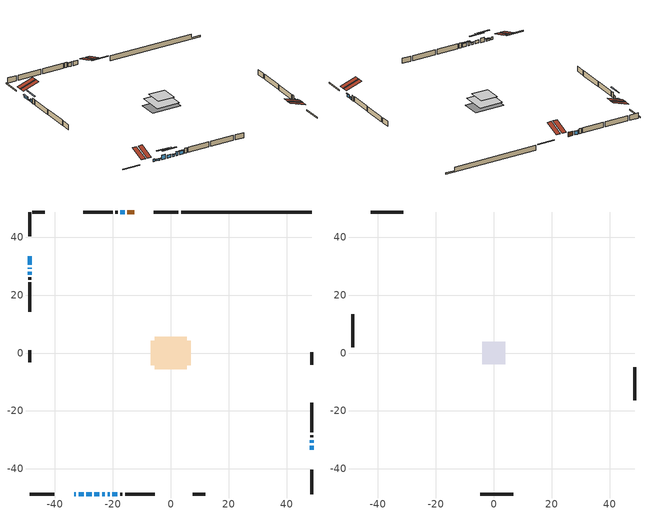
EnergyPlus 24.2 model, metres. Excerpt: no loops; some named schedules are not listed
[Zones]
conditioned space
 floor adiabatic (AdiabaticFloorConstruction): -5.61,-5.61 -5.61,5.61 5.61,5.61 5.61,-5.61 z0.94
 floor foundation (Slab1 construction): -6.98,-4.3 -6.98,4.3 6.98,4.3 6.98,-4.3 z-1.42
 wall outside (RimJoist1 construction): 2.64,48.68 -5.82,48.68 / -48.68,-48.68 -40.22,-48.68 / -48.68,48.68 -48.68,40.22 / 48.68,-48.68 48.68,-40.22 z0.94:1.24
 wall outside (AdiabaticWallConstruction 1): -12.68,48.68 -15.02,48.68 z0.94:2.97
 wall outside (AdiabaticWallConstruction): -33.36,-48.68 -32.73,-48.68 z0.94:2.16; -31.8,-48.68 -30.04,-48.68 z0.94:1.65; -48.68,33.36 -48.68,30.42 z0.94:1.96; -48.68,29.49 -48.68,29.03 z0.94:1.4; -29.12,-48.68 -27.34,-48.68 z0.94:2.97; -26.41,-48.68 -24.66,-48.68 / 48.68,-33.36 48.68,-31.99 z0.94:2.39; -48.68,28.11 -48.68,27.09 z0.94:2.41; 48.68,-31.06 48.68,-30.1 / -23.73,-48.68 -22.76,-48.68 z0.94:1.91; -15.95,48.68 -17.4,48.68 z0.94:2.67; -21.83,-48.68 -21.12,-48.68 z0.94:2.72; -20.19,-48.68 -18.44,-48.68 z0.94:2.69
 wall outside (Wall1 construction): -18.32,48.68 -19.18,48.68 / -17.51,-48.68 -16.66,-48.68 / -48.68,26.16 -48.68,25.31 / 48.68,-29.17 48.68,-28.32 z0.94:3.38
 wall outside (Wall2 construction): -20.1,48.68 -30.24,48.68 / -15.73,-48.68 -5.6,-48.68 / -48.68,24.38 -48.68,14.24 / 48.68,-27.39 48.68,-17.25 z0.94:3.38
 wall outside (Wall4 construction): -43.45,48.68 -47.75,48.68 / 7.61,-48.68 11.91,-48.68 / -48.68,1.03 -48.68,-3.27 / 48.68,-4.04 48.68,0.26 z0.94:3.38
 wall foundation (FoundationWall1 construction): 3.57,48.68,-1.42 3.57,48.68,0.94 44.17,48.68,0.94 44.17,48.68,-0.75 48.68,48.68,-0.75 48.68,48.68,-1.42
 window (WindowConstruction 9): -33.36,-48.68 -32.73,-48.68 z0.94:2.16
 window (WindowConstruction 6): -31.8,-48.68 -30.05,-48.68 z0.94:1.65
 window (WindowConstruction 7): -48.68,33.36 -48.68,30.42 z0.94:1.95
 window (WindowConstruction 8): -48.68,29.49 -48.68,29.03 z0.94:1.4
 window (WindowConstruction 10): -29.12,-48.68 -27.34,-48.68 z0.94:2.97
 window (WindowConstruction 11): -26.41,-48.68 -24.66,-48.68 z0.94:2.39
 window (WindowConstruction 12): -48.68,28.1 -48.68,27.09 z0.94:2.41
 window (WindowConstruction): 48.68,-33.36 48.68,-31.99 z0.94:2.39
 window (WindowConstruction 1): 48.68,-31.06 48.68,-30.1 z0.94:1.91
 window (WindowConstruction 2): -15.95,48.68 -17.39,48.68 z0.94:2.67
 window (WindowConstruction 3): -23.73,-48.68 -22.76,-48.68 z0.94:1.91
 window (WindowConstruction 4): -21.83,-48.68 -21.12,-48.68 z0.94:2.72
 window (WindowConstruction 5): -20.19,-48.68 -18.44,-48.68 z0.94:2.69
 door (Door): -12.68,48.68 -15.02,48.68 z0.94:2.97
 ceiling adiabatic (AdiabaticFloorConstruction): 5.61,-5.61 5.61,5.61 -5.61,5.61 -5.61,-5.61 z0.94
 roof outside (Roof2 construction): -11.75,48.68,3.38 -11.75,40.96,5.95 -9.71,40.96,5.95 -9.71,48.68,3.38; -34.29,-48.68,3.38 -34.29,-40.96,5.95 -36.33,-40.96,5.95 -36.33,-48.68,3.38; -48.68,34.29,3.38 -40.96,34.29,5.95 -40.96,36.33,5.95 -48.68,36.33,3.38; 48.68,-34.29,3.38 40.96,-34.29,5.95 40.96,-36.33,5.95 48.68,-36.33,3.38
attic - vented
 floor to conditioned space (Floor1 construction Reversed): -3.97,-3.97 -3.97,3.97 3.97,3.97 3.97,-3.97 z3.38
 wall outside (Wall3 construction): -31.17,48.68 -42.52,48.68 / -4.67,-48.68 6.68,-48.68 / -48.68,13.32 -48.68,1.96 / 48.68,-16.32 48.68,-4.97 z0.94:3.38
 roof outside (Roof1 construction): -8.78,48.68,3.38 -8.78,40.96,5.95 -6.75,40.96,5.95 -6.75,48.68,3.38; -37.26,-48.68,3.38 -37.26,-40.96,5.95 -39.29,-40.96,5.95 -39.29,-48.68,3.38; -48.68,37.26,3.38 -40.96,37.26,5.95 -40.96,39.29,5.95 -48.68,39.29,3.38; 48.68,-37.26,3.38 40.96,-37.26,5.95 40.96,-39.29,5.95 48.68,-39.29,3.38
shading: -29.84,-48.68 -32,-48.68 -32,-49.09 -29.84,-49.09 z1.85; -48.68,30.22 -48.68,33.56 -49.09,33.56 -49.09,30.22 z2.16; -48.68,28.83 -48.68,29.69 -49.09,29.69 -49.09,28.83 z1.6; -24.55,-48.68 -31.9,-48.68 -31.9,-49.09 -24.55,-49.09 z5.76; -21.87,-48.68 -29.2,-48.68 -29.2,-49.09 -21.87,-49.09 z5.18; -48.68,24.3 -48.68,30.89 -49.09,30.89 -49.09,24.3 z5.2; 48.68,-31.79 48.68,-33.56 49.09,-33.56 49.09,-31.79 z2.59; 48.68,-29.9 48.68,-31.26 49.09,-31.26 49.09,-29.9 z2.11; -17.6,48.68 -15.75,48.68 -15.75,49.09 -17.6,49.09 z2.87; -22.56,-48.68 -23.93,-48.68 -23.93,-49.09 -22.56,-49.09 z2.11; -20.92,-48.68 -22.03,-48.68 -22.03,-49.09 -20.92,-49.09 z2.92; -18.24,-48.68 -20.4,-48.68 -20.4,-49.09 -18.24,-49.09 z2.89
[Building]
Building 1: Terrain=Suburbs
[Site:Location]
Edmonton Intl AP_AB: Latitude {deg}=53.31; Longitude {deg}=-113.58; Time Zone {hr}=-7; Elevation {m}=723; Keep Site Location Information=Yes
[Site:GroundTemperature:Shallow]
-1.56185, -3.61833, -3.78302, -2.80711, 1.11059, 5.01004, 8.39065, 10.5322, 10.7141, 8.97234, 5.67794, 1.89811
[Site:WaterMainsTemperature]
Calculation Method=Schedule; Temperature Schedule=mains temperature schedule
[Material] Roughness=Rough; Thermal Absorptance=0.9
Name | Thickness {m} | Conductivity {W/m-K} | Density {kg/m3} | Specific Heat {J/kg-K} | Solar Absorptance | Visible Absorptance
asphalt or fiberglass shingles | 0.00635 | 0.162714 | 1121.4 | 1465.45 | 0.4 | 0.4
ceiling loosefill ins | 0.254 | 0.0480833 | 16.02 | 1046.75 | 0.7 | 0.7
ceiling stud and cavity | 0.1397 | 0.103573 | 65.682 | 1177.47 | 0.7 | 0.7
concrete 4.0 in. | 0.1016 | 1.803125 | 2242.8 | 837.4 | 0.7 | 0.7
concrete 8.0 in. | 0.2032 | 1.803125 | 2242.8 | 837.4 | 0.7 | 0.7
door material | 0.04445 | 0.327969 | 512.64 | 1214.23 | 0.7 | 0.7
floor covering | 0.0127 | 0.0433444 | 54.468 | 1339.84 | 0.6 | 0.6
floor rigid ins; wall rigid ins 1 | 0.512978 | 0.029427 | 32.04 | 1214.23 | 0.7 | 0.7
floor stud and cavity | 0.1397 | 1.75129 | 37.0049 | 1207.88 | 0.7 | 0.7
furniture material conditioned space 1 | 0.1524 | 0.115458 | 640.8 | 1214.23 | 0.6 | 0.6
gypsum board | 0.0127 | 0.160291 | 801 | 837.4 | 0.6 | 0.6
osb sheathing 0.5 in. | 0.0127 | 0.115458 | 512.64 | 1214.23 | 0.7 | 0.7
osb sheathing 0.75 in. | 0.01905 | 0.115458 | 512.64 | 1214.23 | 0.7 | 0.7
osb sheathing 2.0 in. | 0.0508 | 0.115458 | 512.64 | 1214.23 | 0.7 | 0.7
rim joist stud and cavity | 0.0508 | 0.0296634 | 125.044 | 1163.47 | 0.6 | 0.6
roof rigid ins | 0.103632 | 0.029427 | 32.04 | 1214.23 | 0.7 | 0.7
roof stud and cavity | 0.2032 | 0.0724518 | 78.34581 | 1123.46 | 0.7 | 0.7
wall rigid ins | 0.051816 | 0.029427 | 32.04 | 1214.23 | 0.7 | 0.7
wall stud and cavity | 0.1397 | 0.326506 | 139.0536 | 1170.24 | 0.7 | 0.7
wall stud and cavity 1 | 0.1397 | 0.212138 | 139.0536 | 1170.24 | 0.7 | 0.7
wall stud and cavity 2 | 0.0889 | 6.1454 | 50.32683 | 1063.81 | 0.6 | 0.6
wall stud and cavity 3 | 0.1397 | 0.319716 | 139.0536 | 1170.24 | 0.7 | 0.7
wall stud and cavity 4 | 0.0889 | 0.380278 | 52.3479 | 1209.89 | 0.7 | 0.7
wall stud and cavity 5 | 0.0889 | 0.391764 | 83.0341 | 1211.67 | 0.7 | 0.7
wood siding | 0.0254 | 0.102417 | 544.68 | 1172.36 | 0.4 | 0.4
wood siding 1 | 0.00254 | 0.102417 | 544.68 | 1172.36 | 0.4 | 0.4
wood siding 2; wood siding 3; wood siding 4 | 0.0254 | 0.102417 | 544.68 | 1172.36 | 0.7 | 0.7
[WindowMaterial:SimpleGlazingSystem]
Name | U-Factor {W/m2-K} | Solar Heat Gain Coefficient
WindowMaterial | 2.24735 | 0.4
WindowMaterial 1 | 2.09972 | 0.42
WindowMaterial 10 | 2.97754 | 0.59
WindowMaterial 11 | 1.961749 | 0.45
WindowMaterial 2 | 1.96345 | 0.45
WindowMaterial 3 | 3.01842 | 0.52
WindowMaterial 4 | 2.961077 | 0.57
WindowMaterial 5 | 1.94017 | 0.46
WindowMaterial 6 | 2.09178 | 0.43
WindowMaterial 7 | 2.97584 | 0.57
WindowMaterial 8 | 2.418828 | 0.35
WindowMaterial 9 | 2.2042 | 0.4
[Construction]
AdiabaticFloorConstruction: floor stud and cavity, floor rigid ins, osb sheathing 0.75 in., floor covering
AdiabaticWallConstruction: wood siding 3, wall rigid ins 1, wall stud and cavity 4, gypsum board
AdiabaticWallConstruction 1: wood siding 4, wall rigid ins 1, wall stud and cavity 4, gypsum board
Door: door material
Floor1 construction Reversed: gypsum board, ceiling stud and cavity, ceiling loosefill ins
FoundationWall1 construction: concrete 8.0 in.
furniture construction conditioned space 1: furniture material conditioned space 1
PartitionWallConstruction: gypsum board, wall stud and cavity 5, gypsum board
RimJoist1 construction: wood siding 2, osb sheathing 2.0 in., rim joist stud and cavity
Roof1 construction: asphalt or fiberglass shingles
Roof2 construction: asphalt or fiberglass shingles, roof rigid ins, osb sheathing 0.75 in., roof stud and cavity, gypsum board
Slab1 construction: concrete 4.0 in.
Wall1 construction: wood siding, wall rigid ins, osb sheathing 0.5 in., wall stud and cavity, gypsum board
Wall2 construction: wood siding, wall rigid ins, osb sheathing 0.5 in., wall stud and cavity 1, gypsum board
Wall3 construction: wood siding 1, wall stud and cavity 2
Wall4 construction: wood siding, wall rigid ins, osb sheathing 0.5 in., wall stud and cavity 3, gypsum board
WindowConstruction: WindowMaterial
WindowConstruction 1: WindowMaterial 1
WindowConstruction 10: WindowMaterial 10
WindowConstruction 11: WindowMaterial 11
WindowConstruction 12; WindowConstruction 7: WindowMaterial 7
WindowConstruction 2: WindowMaterial 2
WindowConstruction 3: WindowMaterial 3
WindowConstruction 4: WindowMaterial 4
WindowConstruction 5: WindowMaterial 5
WindowConstruction 6: WindowMaterial 6
WindowConstruction 8: WindowMaterial 8
WindowConstruction 9: WindowMaterial 9
[Zone] Multiplier=1; Part of Total Floor Area=Yes
Name | Volume {m3}
attic - vented | 26.2858
conditioned space | 669.7
[Space]
Name | Zone | Volume {m3}
attic - vented 1 | attic - vented | 26.2858
conditioned space 1 | conditioned space | 669.7
[ZoneInfiltration:EffectiveLeakageArea]
infil attic - vented 1: Zone or Space=attic - vented 1; Schedule=Always On Discrete; Effective Air Leakage Area {cm2}=2187.48; Stack Coefficient=0.000348604; Wind Coefficient=1.2615e-05
[ZoneMixing]
whole house fan mix: Zone or Space=attic - vented; Schedule=Always On Continuous; Design Flow Rate Calculation Method=Flow/Zone; Design Flow Rate {m3/s}=0; Source Zone or Space=conditioned space
[SurfaceProperty:ExposedFoundationPerimeter]
Slab1: Exposed Perimeter Calculation Method=TotalExposedPerimeter; Total Exposed Perimeter {m}=45.11
[InternalMass] Zone or ZoneList=conditioned space; Space or SpaceList=conditioned space 1
Name | Construction | Surface Area {m2}
furniture mass conditioned space 1 | furniture construction conditioned space 1 | 98.32
partition wall mass | PartitionWallConstruction | 245.8
[Lights]
interior lighting: Zone or ZoneList or Space or SpaceList=conditioned space 1; Schedule=interior lighting schedule; Design Level Calculation Method=LightingLevel; Lighting Level {W}=343.2; Return Air Fraction=0; Fraction Radiant=0.6; Fraction Visible=0.2; Fraction Replaceable=1
[People]
occupants: Zone or ZoneList or Space or SpaceList=conditioned space 1; Number of People Schedule=occupants schedule; Number of People Calculation Method=People; Number of People=3; Fraction Radiant=0.314171; Sensible Heat Fraction=0.56303; Activity Level Schedule=occupants activity schedule; Carbon Dioxide Generation Rate {m3/s-W}=0; Enable ASHRAE 55 Comfort Warnings=No; Mean Radiant Temperature Calculation Type=EnclosureAveraged
[ElectricEquipment] Zone or ZoneList or Space or SpaceList=conditioned space 1; Design Level Calculation Method=EquipmentLevel
Name | Schedule | Design Level {W} | Fraction Latent | Fraction Radiant | Fraction Lost
clothes dryer | clothes dryer schedule | 140.772 | 0.015 | 0.081 | 0.85
clothes washer | clothes washer schedule | 32.1985 | 0.03 | 0.162 | 0.7
cooking range | cooking range schedule | 215.147 | 0.08 | 0.432 | 0.2
dishwasher | dishwasher schedule | 66.8632 | 0.3 | 0.18 | 0.4
fridge | fridge schedule | 72.9452 | 0 | 0.6 | 0
mech vent bath fan 0 | mech vent bath fan 0 schedule | 50.2 | 0 | 0 | 1
mech vent bath fan 1 | mech vent bath fan 1 schedule | 50.2 | 0 | 0 | 1
mech vent house fan | mech vent house fan schedule | 0 | 0 | 0 | 1
mech vent house fan cfis | mech vent house fan cfis schedule | 0 | 0 | 0 | 0
misc plug loads | misc plug loads schedule | 494.7 | 0.045 | 0.513 | 0.1
whole house fan | Always On Discrete | 0 | 0 | 0 | 1
[OtherEquipment] Zone or ZoneList or Space or SpaceList=conditioned space 1; Design Level Calculation Method=EquipmentLevel
Name | Fuel Type | Schedule | Design Level {W} | Fraction Latent | Fraction Radiant | Fraction Lost
clothes dryer 1 | Electricity | clothes dryer schedule | 0 | 0.015 | 0.081 | 0.85
cooking range 1 | Electricity | cooking range schedule | 0 | 0.08 | 0.432 | 0.2
general water use latent | None | general water use schedule | 62.594 | 1 | 0 | 0
general water use sensible | None | general water use schedule | -61.6891 | 0 | 0.6 | 0
mech vent house fan latent load | None | Always On Discrete | 0 | 1 | 0 | 0
mech vent house fan sensible load | None | Always On Discrete | 0 | 0 | 0 | 0
water heater energy adjustment1 | NaturalGas | Always On Discrete | 0.01 | 0 | 0 | 1
[ZoneInfiltration:DesignFlowRate] Zone or ZoneList or Space or SpaceList=conditioned space 1; Schedule=Always On Discrete; Design Flow Rate Calculation Method=Flow/Zone; Design Flow Rate {m3/s}=0
infil flow; natural vent flow; whole house fan flow
[Foundation:Kiva]
Foundation Kiva 1: Initial Indoor Air Temperature {C}=18; Wall Height Above Grade {m}=0.940003; Wall Depth Below Slab {m}=0.2032
[Foundation:Kiva:Settings]
Soil Conductivity {W/m-K}=0.849921; Soil Density {kg/m3}=1842.3; Soil Specific Heat {J/kg-K}=418.7; Ground Solar Absorptivity=0.9; Ground Thermal Absorptivity=0.9; Ground Surface Roughness {m}=0.03; Far-Field Width {m}=40; Deep-Ground Boundary Condition=ZeroFlux; Deep-Ground Depth {m}=40; Minimum Cell Dimension {m}=0.2; Maximum Cell Growth Coefficient=3; Simulation Timestep=Timestep
[Exterior:Lights]
exterior lighting: Schedule=exterior lighting schedule; Design Level {W}=75.6
[Schedule:Constant]
Name | Hourly Value
Always On Continuous; mech vent house fan schedule; mech vent house fan cfis schedule; Always On Discrete | 1
occupants activity schedule | 117.228
fridge schedule | 0
[Schedule:Week:Daily]
interior lighting schedule Week Rule - Jan1-Jan27: interior lighting schedule day, interior lighting schedule day, interior lighting schedule day, interior lighting schedule day, interior lighting schedule day, interior lighting schedule day, interior lighting schedule day, interior lighting schedule default day, interior lighting schedule default day, interior lighting schedule default day, interior lighting schedule default day, interior lighting schedule default day
interior lighting schedule Week Rule - Jan28-Feb3: interior lighting schedule day, interior lighting schedule day, interior lighting schedule day, interior lighting schedule day, interior lighting schedule day 1, interior lighting schedule day 1, interior lighting schedule day 1, interior lighting schedule default day, interior lighting schedule default day, interior lighting schedule default day, interior lighting schedule default day, interior lighting schedule default day
interior lighting schedule Week Rule - Feb4-Feb24: interior lighting schedule day 1, interior lighting schedule day 1, interior lighting schedule day 1, interior lighting schedule day 1, interior lighting schedule day 1, interior lighting schedule day 1, interior lighting schedule day 1, interior lighting schedule default day, interior lighting schedule default day, interior lighting schedule default day, interior lighting schedule default day, interior lighting schedule default day
interior lighting schedule Week Rule - Feb25-Mar3: interior lighting schedule day 1, interior lighting schedule day 1, interior lighting schedule day 1, interior lighting schedule day 1, interior lighting schedule day 2, interior lighting schedule day 2, interior lighting schedule day 2, interior lighting schedule default day, interior lighting schedule default day, interior lighting schedule default day, interior lighting schedule default day, interior lighting schedule default day
interior lighting schedule Week Rule - Mar4-Mar31: interior lighting schedule day 2, interior lighting schedule day 2, interior lighting schedule day 2, interior lighting schedule day 2, interior lighting schedule day 2, interior lighting schedule day 2, interior lighting schedule day 2, interior lighting schedule default day, interior lighting schedule default day, interior lighting schedule default day, interior lighting schedule default day, interior lighting schedule default day
interior lighting schedule Week Rule - Apr1-Apr28: interior lighting schedule day 3, interior lighting schedule day 3, interior lighting schedule day 3, interior lighting schedule day 3, interior lighting schedule day 3, interior lighting schedule day 3, interior lighting schedule day 3, interior lighting schedule default day, interior lighting schedule default day, interior lighting schedule default day, interior lighting schedule default day, interior lighting schedule default day
interior lighting schedule Week Rule - Apr29-May5: interior lighting schedule day 3, interior lighting schedule day 3, interior lighting schedule day 4, interior lighting schedule day 4, interior lighting schedule day 4, interior lighting schedule day 4, interior lighting schedule day 4, interior lighting schedule default day, interior lighting schedule default day, interior lighting schedule default day, interior lighting schedule default day, interior lighting schedule default day
interior lighting schedule Week Rule - May6-May26: interior lighting schedule day 4, interior lighting schedule day 4, interior lighting schedule day 4, interior lighting schedule day 4, interior lighting schedule day 4, interior lighting schedule day 4, interior lighting schedule day 4, interior lighting schedule default day, interior lighting schedule default day, interior lighting schedule default day, interior lighting schedule default day, interior lighting schedule default day
interior lighting schedule Week Rule - May27-Jun2: interior lighting schedule day 4, interior lighting schedule day 4, interior lighting schedule day 4, interior lighting schedule day 4, interior lighting schedule day 4, interior lighting schedule day 5, interior lighting schedule day 5, interior lighting schedule default day, interior lighting schedule default day, interior lighting schedule default day, interior lighting schedule default day, interior lighting schedule default day
interior lighting schedule Week Rule - Jun3-Jun30: interior lighting schedule day 5, interior lighting schedule day 5, interior lighting schedule day 5, interior lighting schedule day 5, interior lighting schedule day 5, interior lighting schedule day 5, interior lighting schedule day 5, interior lighting schedule default day, interior lighting schedule default day, interior lighting schedule default day, interior lighting schedule default day, interior lighting schedule default day
interior lighting schedule Week Rule - Jul1-Jul28: interior lighting schedule day 6, interior lighting schedule day 6, interior lighting schedule day 6, interior lighting schedule day 6, interior lighting schedule day 6, interior lighting schedule day 6, interior lighting schedule day 6, interior lighting schedule default day, interior lighting schedule default day, interior lighting schedule default day, interior lighting schedule default day, interior lighting schedule default day
interior lighting schedule Week Rule - Jul29-Aug4: interior lighting schedule day 6, interior lighting schedule day 6, interior lighting schedule day 6, interior lighting schedule day 7, interior lighting schedule day 7, interior lighting schedule day 7, interior lighting schedule day 7, interior lighting schedule default day, interior lighting schedule default day, interior lighting schedule default day, interior lighting schedule default day, interior lighting schedule default day
interior lighting schedule Week Rule - Aug5-Aug25: interior lighting schedule day 7, interior lighting schedule day 7, interior lighting schedule day 7, interior lighting schedule day 7, interior lighting schedule day 7, interior lighting schedule day 7, interior lighting schedule day 7, interior lighting schedule default day, interior lighting schedule default day, interior lighting schedule default day, interior lighting schedule default day, interior lighting schedule default day
interior lighting schedule Week Rule - Aug26-Sep1: interior lighting schedule day 7, interior lighting schedule day 7, interior lighting schedule day 7, interior lighting schedule day 7, interior lighting schedule day 7, interior lighting schedule day 7, interior lighting schedule day 8, interior lighting schedule default day, interior lighting schedule default day, interior lighting schedule default day, interior lighting schedule default day, interior lighting schedule default day
interior lighting schedule Week Rule - Sep2-Sep29: interior lighting schedule day 8, interior lighting schedule day 8, interior lighting schedule day 8, interior lighting schedule day 8, interior lighting schedule day 8, interior lighting schedule day 8, interior lighting schedule day 8, interior lighting schedule default day, interior lighting schedule default day, interior lighting schedule default day, interior lighting schedule default day, interior lighting schedule default day
interior lighting schedule Week Rule - Sep30-Oct6: interior lighting schedule day 8, interior lighting schedule day 9, interior lighting schedule day 9, interior lighting schedule day 9, interior lighting schedule day 9, interior lighting schedule day 9, interior lighting schedule day 9, interior lighting schedule default day, interior lighting schedule default day, interior lighting schedule default day, interior lighting schedule default day, interior lighting schedule default day
interior lighting schedule Week Rule - Oct7-Oct27: interior lighting schedule day 9, interior lighting schedule day 9, interior lighting schedule day 9, interior lighting schedule day 9, interior lighting schedule day 9, interior lighting schedule day 9, interior lighting schedule day 9, interior lighting schedule default day, interior lighting schedule default day, interior lighting schedule default day, interior lighting schedule default day, interior lighting schedule default day
interior lighting schedule Week Rule - Oct28-Nov3: interior lighting schedule day 9, interior lighting schedule day 9, interior lighting schedule day 9, interior lighting schedule day 9, interior lighting schedule day 10, interior lighting schedule day 10, interior lighting schedule day 10, interior lighting schedule default day, interior lighting schedule default day, interior lighting schedule default day, interior lighting schedule default day, interior lighting schedule default day
interior lighting schedule Week Rule - Nov4-Nov24: interior lighting schedule day 10, interior lighting schedule day 10, interior lighting schedule day 10, interior lighting schedule day 10, interior lighting schedule day 10, interior lighting schedule day 10, interior lighting schedule day 10, interior lighting schedule default day, interior lighting schedule default day, interior lighting schedule default day, interior lighting schedule default day, interior lighting schedule default day
interior lighting schedule Week Rule - Nov25-Dec1: interior lighting schedule day 10, interior lighting schedule day 10, interior lighting schedule day 10, interior lighting schedule day 10, interior lighting schedule day 10, interior lighting schedule day 10, interior lighting schedule day 11, interior lighting schedule default day, interior lighting schedule default day, interior lighting schedule default day, interior lighting schedule default day, interior lighting schedule default day
interior lighting schedule Week Rule - Dec2-Dec31: interior lighting schedule day 11, interior lighting schedule day 11, interior lighting schedule day 11, interior lighting schedule day 11, interior lighting schedule day 11, interior lighting schedule day 11, interior lighting schedule day 11, interior lighting schedule default day, interior lighting schedule default day, interior lighting schedule default day, interior lighting schedule default day, interior lighting schedule default day
occupants schedule Week Rule - Jan1-Dec31: occupants schedule day, occupants schedule day, occupants schedule day, occupants schedule day, occupants schedule day, occupants schedule day, occupants schedule day, occupants schedule default day, occupants schedule default day, occupants schedule default day, occupants schedule default day, occupants schedule default day
clothes dryer schedule Week Rule - Jan1-Dec31: clothes dryer schedule day, clothes dryer schedule day, clothes dryer schedule day, clothes dryer schedule day, clothes dryer schedule day, clothes dryer schedule day, clothes dryer schedule day, clothes dryer schedule default day, clothes dryer schedule default day, clothes dryer schedule default day, clothes dryer schedule default day, clothes dryer schedule default day
clothes washer schedule Week Rule - Jan1-Dec31: clothes washer schedule day, clothes washer schedule day, clothes washer schedule day, clothes washer schedule day, clothes washer schedule day, clothes washer schedule day, clothes washer schedule day, clothes washer schedule default day, clothes washer schedule default day, clothes washer schedule default day, clothes washer schedule default day, clothes washer schedule default day
cooking range schedule Week Rule - Jan1-Dec31: cooking range schedule day, cooking range schedule day, cooking range schedule day, cooking range schedule day, cooking range schedule day, cooking range schedule day, cooking range schedule day, cooking range schedule default day, cooking range schedule default day, cooking range schedule default day, cooking range schedule default day, cooking range schedule default day
dishwasher schedule Week Rule - Jan1-Dec31: dishwasher schedule day, dishwasher schedule day, dishwasher schedule day, dishwasher schedule day, dishwasher schedule day, dishwasher schedule day, dishwasher schedule day, dishwasher schedule default day, dishwasher schedule default day, dishwasher schedule default day, dishwasher schedule default day, dishwasher schedule default day
mech vent bath fan 0 schedule Week Rule - Jan1-Dec31: mech vent bath fan 0 schedule day, mech vent bath fan 0 schedule day, mech vent bath fan 0 schedule day, mech vent bath fan 0 schedule day, mech vent bath fan 0 schedule day, mech vent bath fan 0 schedule day, mech vent bath fan 0 schedule day, mech vent bath fan 0 schedule default day, mech vent bath fan 0 schedule default day, mech vent bath fan 0 schedule default day, mech vent bath fan 0 schedule default day, mech vent bath fan 0 schedule default day
mech vent bath fan 1 schedule Week Rule - Jan1-Dec31: mech vent bath fan 1 schedule day, mech vent bath fan 1 schedule day, mech vent bath fan 1 schedule day, mech vent bath fan 1 schedule day, mech vent bath fan 1 schedule day, mech vent bath fan 1 schedule day, mech vent bath fan 1 schedule day, mech vent bath fan 1 schedule default day, mech vent bath fan 1 schedule default day, mech vent bath fan 1 schedule default day, mech vent bath fan 1 schedule default day, mech vent bath fan 1 schedule default day
misc plug loads schedule Week Rule - Jan1-Dec31: misc plug loads schedule day, misc plug loads schedule day, misc plug loads schedule day, misc plug loads schedule day, misc plug loads schedule day, misc plug loads schedule day, misc plug loads schedule day, misc plug loads schedule default day, misc plug loads schedule default day, misc plug loads schedule default day, misc plug loads schedule default day, misc plug loads schedule default day
general water use schedule Week Rule - Jan1-Dec31: general water use schedule day, general water use schedule day, general water use schedule day, general water use schedule day, general water use schedule day, general water use schedule day, general water use schedule day, general water use schedule default day, general water use schedule default day, general water use schedule default day, general water use schedule default day, general water use schedule default day
exterior lighting schedule Week Rule - Jan1-Jan27: exterior lighting schedule day, exterior lighting schedule day, exterior lighting schedule day, exterior lighting schedule day, exterior lighting schedule day, exterior lighting schedule day, exterior lighting schedule day, exterior lighting schedule default day, exterior lighting schedule default day, exterior lighting schedule default day, exterior lighting schedule default day, exterior lighting schedule default day
exterior lighting schedule Week Rule - Jan28-Feb3: exterior lighting schedule day, exterior lighting schedule day, exterior lighting schedule day, exterior lighting schedule day, exterior lighting schedule day 1, exterior lighting schedule day 1, exterior lighting schedule day 1, exterior lighting schedule default day, exterior lighting schedule default day, exterior lighting schedule default day, exterior lighting schedule default day, exterior lighting schedule default day
exterior lighting schedule Week Rule - Feb4-Feb24: exterior lighting schedule day 1, exterior lighting schedule day 1, exterior lighting schedule day 1, exterior lighting schedule day 1, exterior lighting schedule day 1, exterior lighting schedule day 1, exterior lighting schedule day 1, exterior lighting schedule default day, exterior lighting schedule default day, exterior lighting schedule default day, exterior lighting schedule default day, exterior lighting schedule default day
exterior lighting schedule Week Rule - Feb25-Mar3: exterior lighting schedule day 1, exterior lighting schedule day 1, exterior lighting schedule day 1, exterior lighting schedule day 1, exterior lighting schedule day 2, exterior lighting schedule day 2, exterior lighting schedule day 2, exterior lighting schedule default day, exterior lighting schedule default day, exterior lighting schedule default day, exterior lighting schedule default day, exterior lighting schedule default day
exterior lighting schedule Week Rule - Mar4-Mar31: exterior lighting schedule day 2, exterior lighting schedule day 2, exterior lighting schedule day 2, exterior lighting schedule day 2, exterior lighting schedule day 2, exterior lighting schedule day 2, exterior lighting schedule day 2, exterior lighting schedule default day, exterior lighting schedule default day, exterior lighting schedule default day, exterior lighting schedule default day, exterior lighting schedule default day
exterior lighting schedule Week Rule - Apr1-Apr28: exterior lighting schedule day 3, exterior lighting schedule day 3, exterior lighting schedule day 3, exterior lighting schedule day 3, exterior lighting schedule day 3, exterior lighting schedule day 3, exterior lighting schedule day 3, exterior lighting schedule default day, exterior lighting schedule default day, exterior lighting schedule default day, exterior lighting schedule default day, exterior lighting schedule default day
exterior lighting schedule Week Rule - Apr29-May5: exterior lighting schedule day 3, exterior lighting schedule day 3, exterior lighting schedule day 4, exterior lighting schedule day 4, exterior lighting schedule day 4, exterior lighting schedule day 4, exterior lighting schedule day 4, exterior lighting schedule default day, exterior lighting schedule default day, exterior lighting schedule default day, exterior lighting schedule default day, exterior lighting schedule default day
exterior lighting schedule Week Rule - May6-May26: exterior lighting schedule day 4, exterior lighting schedule day 4, exterior lighting schedule day 4, exterior lighting schedule day 4, exterior lighting schedule day 4, exterior lighting schedule day 4, exterior lighting schedule day 4, exterior lighting schedule default day, exterior lighting schedule default day, exterior lighting schedule default day, exterior lighting schedule default day, exterior lighting schedule default day
exterior lighting schedule Week Rule - May27-Jun2: exterior lighting schedule day 4, exterior lighting schedule day 4, exterior lighting schedule day 4, exterior lighting schedule day 4, exterior lighting schedule day 4, exterior lighting schedule day 5, exterior lighting schedule day 5, exterior lighting schedule default day, exterior lighting schedule default day, exterior lighting schedule default day, exterior lighting schedule default day, exterior lighting schedule default day
exterior lighting schedule Week Rule - Jun3-Jun30: exterior lighting schedule day 5, exterior lighting schedule day 5, exterior lighting schedule day 5, exterior lighting schedule day 5, exterior lighting schedule day 5, exterior lighting schedule day 5, exterior lighting schedule day 5, exterior lighting schedule default day, exterior lighting schedule default day, exterior lighting schedule default day, exterior lighting schedule default day, exterior lighting schedule default day
exterior lighting schedule Week Rule - Jul1-Jul28: exterior lighting schedule day 6, exterior lighting schedule day 6, exterior lighting schedule day 6, exterior lighting schedule day 6, exterior lighting schedule day 6, exterior lighting schedule day 6, exterior lighting schedule day 6, exterior lighting schedule default day, exterior lighting schedule default day, exterior lighting schedule default day, exterior lighting schedule default day, exterior lighting schedule default day
exterior lighting schedule Week Rule - Jul29-Aug4: exterior lighting schedule day 6, exterior lighting schedule day 6, exterior lighting schedule day 6, exterior lighting schedule day 7, exterior lighting schedule day 7, exterior lighting schedule day 7, exterior lighting schedule day 7, exterior lighting schedule default day, exterior lighting schedule default day, exterior lighting schedule default day, exterior lighting schedule default day, exterior lighting schedule default day
exterior lighting schedule Week Rule - Aug5-Aug25: exterior lighting schedule day 7, exterior lighting schedule day 7, exterior lighting schedule day 7, exterior lighting schedule day 7, exterior lighting schedule day 7, exterior lighting schedule day 7, exterior lighting schedule day 7, exterior lighting schedule default day, exterior lighting schedule default day, exterior lighting schedule default day, exterior lighting schedule default day, exterior lighting schedule default day
exterior lighting schedule Week Rule - Aug26-Sep1: exterior lighting schedule day 7, exterior lighting schedule day 7, exterior lighting schedule day 7, exterior lighting schedule day 7, exterior lighting schedule day 7, exterior lighting schedule day 7, exterior lighting schedule day 8, exterior lighting schedule default day, exterior lighting schedule default day, exterior lighting schedule default day, exterior lighting schedule default day, exterior lighting schedule default day
exterior lighting schedule Week Rule - Sep2-Sep29: exterior lighting schedule day 8, exterior lighting schedule day 8, exterior lighting schedule day 8, exterior lighting schedule day 8, exterior lighting schedule day 8, exterior lighting schedule day 8, exterior lighting schedule day 8, exterior lighting schedule default day, exterior lighting schedule default day, exterior lighting schedule default day, exterior lighting schedule default day, exterior lighting schedule default day
[Schedule:Year]
interior lighting schedule: interior lighting schedule Week Rule - Jan1-Jan27, 1, 1, 1, 27, interior lighting schedule Week Rule - Jan28-Feb3, 1, 28, 2, 3, interior lighting schedule Week Rule - Feb4-Feb24, 2, 4, 2, 24, interior lighting schedule Week Rule - Feb25-Mar3, 2, 25, 3, 3, interior lighting schedule Week Rule - Mar4-Mar31, 3, 4, 3, 31, interior lighting schedule Week Rule - Apr1-Apr28, 4, 1, 4, 28, interior lighting schedule Week Rule - Apr29-May5, 4, 29, 5, 5, interior lighting schedule Week Rule - May6-May26, 5, 6, 5, 26, interior lighting schedule Week Rule - May27-Jun2, 5, 27, 6, 2, interior lighting schedule Week Rule - Jun3-Jun30, 6, 3, 6, 30, interior lighting schedule Week Rule - Jul1-Jul28, 7, 1, 7, 28, interior lighting schedule Week Rule - Jul29-Aug4, 7, 29, 8, 4, interior lighting schedule Week Rule - Aug5-Aug25, 8, 5, 8, 25, interior lighting schedule Week Rule - Aug26-Sep1, 8, 26, 9, 1, interior lighting schedule Week Rule - Sep2-Sep29, 9, 2, 9, 29, interior lighting schedule Week Rule - Sep30-Oct6, 9, 30, 10, 6, interior lighting schedule Week Rule - Oct7-Oct27, 10, 7, 10, 27, interior lighting schedule Week Rule - Oct28-Nov3, 10, 28, 11, 3, interior lighting schedule Week Rule - Nov4-Nov24, 11, 4, 11, 24, interior lighting schedule Week Rule - Nov25-Dec1, 11, 25, 12, 1, interior lighting schedule Week Rule - Dec2-Dec31, 12, 2, 12, 31
occupants schedule: occupants schedule Week Rule - Jan1-Dec31, 1, 1, 12, 31
clothes dryer schedule: clothes dryer schedule Week Rule - Jan1-Dec31, 1, 1, 12, 31
clothes washer schedule: clothes washer schedule Week Rule - Jan1-Dec31, 1, 1, 12, 31
cooking range schedule: cooking range schedule Week Rule - Jan1-Dec31, 1, 1, 12, 31
dishwasher schedule: dishwasher schedule Week Rule - Jan1-Dec31, 1, 1, 12, 31
mech vent bath fan 0 schedule: mech vent bath fan 0 schedule Week Rule - Jan1-Dec31, 1, 1, 12, 31
mech vent bath fan 1 schedule: mech vent bath fan 1 schedule Week Rule - Jan1-Dec31, 1, 1, 12, 31
misc plug loads schedule: misc plug loads schedule Week Rule - Jan1-Dec31, 1, 1, 12, 31
general water use schedule: general water use schedule Week Rule - Jan1-Dec31, 1, 1, 12, 31
exterior lighting schedule: exterior lighting schedule Week Rule - Jan1-Jan27, 1, 1, 1, 27, exterior lighting schedule Week Rule - Jan28-Feb3, 1, 28, 2, 3, exterior lighting schedule Week Rule - Feb4-Feb24, 2, 4, 2, 24, exterior lighting schedule Week Rule - Feb25-Mar3, 2, 25, 3, 3, exterior lighting schedule Week Rule - Mar4-Mar31, 3, 4, 3, 31, exterior lighting schedule Week Rule - Apr1-Apr28, 4, 1, 4, 28, exterior lighting schedule Week Rule - Apr29-May5, 4, 29, 5, 5, exterior lighting schedule Week Rule - May6-May26, 5, 6, 5, 26, exterior lighting schedule Week Rule - May27-Jun2, 5, 27, 6, 2, exterior lighting schedule Week Rule - Jun3-Jun30, 6, 3, 6, 30, exterior lighting schedule Week Rule - Jul1-Jul28, 7, 1, 7, 28, exterior lighting schedule Week Rule - Jul29-Aug4, 7, 29, 8, 4, exterior lighting schedule Week Rule - Aug5-Aug25, 8, 5, 8, 25, exterior lighting schedule Week Rule - Aug26-Sep1, 8, 26, 9, 1, exterior lighting schedule Week Rule - Sep2-Sep29, 9, 2, 9, 29, exterior lighting schedule Week Rule - Sep30-Oct6, 9, 30, 10, 6, exterior lighting schedule Week Rule - Oct7-Oct27, 10, 7, 10, 27, exterior lighting schedule Week Rule - Oct28-Nov3, 10, 28, 11, 3, exterior lighting schedule Week Rule - Nov4-Nov24, 11, 4, 11, 24, exterior lighting schedule Week Rule - Nov25-Dec1, 11, 25, 12, 1, exterior lighting schedule Week Rule - Dec2-Dec31, 12, 2, 12, 31
[Schedule:Compact]
mains temperature schedule: Through: 01/01, For: AllDays, Until: 24:00, 3.97167, Through: 01/02, For: AllDays, Until: 24:00, 3.90778, Through: 01/03, For: AllDays, Until: 24:00, 3.84556, Through: 01/04, For: AllDays, Until: 24:00, 3.78389, Through: 01/05, For: AllDays, Until: 24:00, 3.72278, Through: 01/06, For: AllDays, Until: 24:00, 3.66278, Through: 01/07, For: AllDays, Until: 24:00, 3.60389, Through: 01/08, For: AllDays, Until: 24:00, 3.54556, Through: 01/09, For: AllDays, Until: 24:00, 3.48833, Through: 01/10, For: AllDays, Until: 24:00, 3.43167, Through: 01/11, For: AllDays, Until: 24:00, 3.37611, Through: 01/12, For: AllDays, Until: 24:00, 3.32167, Through: 01/13, For: AllDays, Until: 24:00, 3.26833, Through: 01/14, For: AllDays, Until: 24:00, 3.21556, Through: 01/15, For: AllDays, Until: 24:00, 3.16444, Through: 01/16, For: AllDays, Until: 24:00, 3.11389, Through: 01/17, For: AllDays, Until: 24:00, 3.06444, Through: 01/18, For: AllDays, Until: 24:00, 3.01611, Through: 01/19, For: AllDays, Until: 24:00, 2.96889, Through: 01/20, For: AllDays, Until: 24:00, 2.92278, Through: 01/21, For: AllDays, Until: 24:00, 2.87722, Through: 01/22, For: AllDays, Until: 24:00, 2.83333, Through: 01/23, For: AllDays, Until: 24:00, 2.79056, Through: 01/24, For: AllDays, Until: 24:00, 2.74889, Through: 01/25, For: AllDays, Until: 24:00, 2.70833, Through: 01/26, For: AllDays, Until: 24:00, 2.66889, Through: 01/27, For: AllDays, Until: 24:00, 2.63056, Through: 01/28, For: AllDays, Until: 24:00, 2.59333, Through: 01/29, For: AllDays, Until: 24:00, 2.55778, Through: 01/30, For: AllDays, Until: 24:00, 2.52278, Through: 01/31, For: AllDays, Until: 24:00, 2.48944, Through: 02/01, For: AllDays, Until: 24:00, 2.45722, Through: 02/02, For: AllDays, Until: 24:00, 2.42611, Through: 02/03, For: AllDays, Until: 24:00, 2.39667, Through: 02/04, For: AllDays, Until: 24:00, 2.36833, Through: 02/05, For: AllDays, Until: 24:00, 2.34111, Through: 02/06, For: AllDays, Until: 24:00, 2.315, Through: 02/07, For: AllDays, Until: 24:00, 2.29056, Through: 02/08, For: AllDays, Until: 24:00, 2.26722, Through: 02/09, For: AllDays, Until: 24:00, 2.245, Through: 02/10, For: AllDays, Until: 24:00, 2.22444, Through: 02/11, For: AllDays, Until: 24:00, 2.20444, Through: 02/12, For: AllDays, Until: 24:00, 2.18667, Through: 02/13, For: AllDays, Until: 24:00, 2.17, Through: 02/14, For: AllDays, Until: 24:00, 2.15444, Through: 02/15, For: AllDays, Until: 24:00, 2.14, Through: 02/16, For: AllDays, Until: 24:00, 2.12722, Through: 02/17, For: AllDays, Until: 24:00, 2.11556, Through: 02/18, For: AllDays, Until: 24:00, 2.10556, Through: 02/19, For: AllDays, Until: 24:00, 2.09667, Through: 02/20, For: AllDays, Until: 24:00, 2.08889, Through: 02/21, For: AllDays, Until: 24:00, 2.08278, Through: 02/22, For: AllDays, Until: 24:00, 2.07833, Through: 02/23, For: AllDays, Until: 24:00, 2.07444, Through: 02/24, For: AllDays, Until: 24:00, 2.07278, Through: 02/25, For: AllDays, Until: 24:00, 2.07167, Through: 02/26, For: AllDays, Until: 24:00, 2.07222, Through: 02/27, For: AllDays, Until: 24:00, 2.07444, Through: 02/28, For: AllDays, Until: 24:00, 2.07778, Through: 03/01, For: AllDays, Until: 24:00, 2.08222, Through: 03/02, For: AllDays, Until: 24:00, 2.08833, Through: 03/03, For: AllDays, Until: 24:00, 2.09556, Through: 03/04, For: AllDays, Until: 24:00, 2.10444, Through: 03/05, For: AllDays, Until: 24:00, 2.11444, Through: 03/06, For: AllDays, Until: 24:00, 2.12556, Through: 03/07, For: AllDays, Until: 24:00, 2.13833, Through: 03/08, For: AllDays, Until: 24:00, 2.15278, Through: 03/09, For: AllDays, Until: 24:00, 2.16778, Through: 03/10, For: AllDays, Until: 24:00, 2.18444, Through: 03/11, For: AllDays, Until: 24:00, 2.20278, Through: 03/12, For: AllDays, Until: 24:00, 2.22167, Through: 03/13, For: AllDays, Until: 24:00, 2.24278, Through: 03/14, For: AllDays, Until: 24:00, 2.26444, Through: 03/15, For: AllDays, Until: 24:00, 2.28778, Through: 03/16, For: AllDays, Until: 24:00, 2.31222, Through: 03/17, For: AllDays, Until: 24:00, 2.33778, Through: 03/18, For: AllDays, Until: 24:00, 2.365, Through: 03/19, For: AllDays, Until: 24:00, 2.39333, Through: 03/20, For: AllDays, Until: 24:00, 2.42278, Through: 03/21, For: AllDays, Until: 24:00, 2.45389, Through: 03/22, For: AllDays, Until: 24:00, 2.48611, Through: 03/23, For: AllDays, Until: 24:00, 2.51889, Through: 03/24, For: AllDays, Until: 24:00, 2.55389, Through: 03/25, For: AllDays, Until: 24:00, 2.58944, Through: 03/26, For: AllDays, Until: 24:00, 2.62611, Through: 03/27, For: AllDays, Until: 24:00, 2.66444, Through: 03/28, For: AllDays, Until: 24:00, 2.70389, Through: 03/29, For: AllDays, Until: 24:00, 2.74389, Through: 03/30, For: AllDays, Until: 24:00, 2.78556, Through: 03/31, For: AllDays, Until: 24:00, 2.82833, Through: 04/01, For: AllDays, Until: 24:00, 2.87222, Through: 04/02, For: AllDays, Until: 24:00, 2.91722, Through: 04/03, For: AllDays, Until: 24:00, 2.96333, Through: 04/04, For: AllDays, Until: 24:00, 3.01056, Through: 04/05, For: AllDays, Until: 24:00, 3.05889, Through: 04/06, For: AllDays, Until: 24:00, 3.10833, Through: 04/07, For: AllDays, Until: 24:00, 3.15833, Through: 04/08, For: AllDays, Until: 24:00, 3.21, Through: 04/09, For: AllDays, Until: 24:00, 3.26222, Through: 04/10, For: AllDays, Until: 24:00, 3.31556, Through: 04/11, For: AllDays, Until: 24:00, 3.37, Through: 04/12, For: AllDays, Until: 24:00, 3.42556, Through: 04/13, For: AllDays, Until: 24:00, 3.48167, Through: 04/14, For: AllDays, Until: 24:00, 3.53889, Through: 04/15, For: AllDays, Until: 24:00, 3.59722, Through: 04/16, For: AllDays, Until: 24:00, 3.65611, Through: 04/17, For: AllDays, Until: 24:00, 3.71611, Through: 04/18, For: AllDays, Until: 24:00, 3.77667, Through: 04/19, For: AllDays, Until: 24:00, 3.83833, Through: 04/20, For: AllDays, Until: 24:00, 3.90111, Through: 04/21, For: AllDays, Until: 24:00, 3.96444, Through: 04/22, For: AllDays, Until: 24:00, 4.02833, Through: 04/23, For: AllDays, Until: 24:00, 4.09333, Through: 04/24, For: AllDays, Until: 24:00, 4.15889, Through: 04/25, For: AllDays, Until: 24:00, 4.225, Through: 04/26, For: AllDays, Until: 24:00, 4.29222, Through: 04/27, For: AllDays, Until: 24:00, 4.36, Through: 04/28, For: AllDays, Until: 24:00, 4.42833, Through: 04/29, For: AllDays, Until: 24:00, 4.49722, Through: 04/30, For: AllDays, Until: 24:00, 4.56667, Through: 05/01, For: AllDays, Until: 24:00, 4.63722, Through: 05/02, For: AllDays, Until: 24:00, 4.70833, Through: 05/03, For: AllDays, Until: 24:00, 4.77944, Through: 05/04, For: AllDays, Until: 24:00, 4.85167, Through: 05/05, For: AllDays, Until: 24:00, 4.92389, Through: 05/06, For: AllDays, Until: 24:00, 4.99722, Through: 05/07, For: AllDays, Until: 24:00, 5.07056, Through: 05/08, For: AllDays, Until: 24:00, 5.145, Through: 05/09, For: AllDays, Until: 24:00, 5.21944, Through: 05/10, For: AllDays, Until: 24:00, 5.29389, Through: 05/11, For: AllDays, Until: 24:00, 5.36944, Through: 05/12, For: AllDays, Until: 24:00, 5.445, Through: 05/13, For: AllDays, Until: 24:00, 5.52111, Through: 05/14, For: AllDays, Until: 24:00, 5.59722, Through: 05/15, For: AllDays, Until: 24:00, 5.67389, Through: 05/16, For: AllDays, Until: 24:00, 5.75056, Through: 05/17, For: AllDays, Until: 24:00, 5.82778, Through: 05/18, For: AllDays, Until: 24:00, 5.90556, Through: 05/19, For: AllDays, Until: 24:00, 5.98278, Through: 05/20, For: AllDays, Until: 24:00, 6.06056, Through: 05/21, For: AllDays, Until: 24:00, 6.13889, Through: 05/22, For: AllDays, Until: 24:00, 6.21667, Through: 05/23, For: AllDays, Until: 24:00, 6.295, Through: 05/24, For: AllDays, Until: 24:00, 6.37333, Through: 05/25, For: AllDays, Until: 24:00, 6.45222, Through: 05/26, For: AllDays, Until: 24:00, 6.53056, Through: 05/27, For: AllDays, Until: 24:00, 6.60889, Through: 05/28, For: AllDays, Until: 24:00, 6.68778, Through: 05/29, For: AllDays, Until: 24:00, 6.76611, Through: 05/30, For: AllDays, Until: 24:00, 6.84444, Through: 05/31, For: AllDays, Until: 24:00, 6.92278, Through: 06/01, For: AllDays, Until: 24:00, 7.00111, Through: 06/02, For: AllDays, Until: 24:00, 7.07944, Through: 06/03, For: AllDays, Until: 24:00, 7.15778, Through: 06/04, For: AllDays, Until: 24:00, 7.23556, Through: 06/05, For: AllDays, Until: 24:00, 7.31333, Through: 06/06, For: AllDays, Until: 24:00, 7.39056, Through: 06/07, For: AllDays, Until: 24:00, 7.46833, Through: 06/08, For: AllDays, Until: 24:00, 7.545, Through: 06/09, For: AllDays, Until: 24:00, 7.62222, Through: 06/10, For: AllDays, Until: 24:00, 7.69833, Through: 06/11, For: AllDays, Until: 24:00, 7.775, Through: 06/12, For: AllDays, Until: 24:00, 7.85056, Through: 06/13, For: AllDays, Until: 24:00, 7.92611, Through: 06/14, For: AllDays, Until: 24:00, 8.00111, Through: 06/15, For: AllDays, Until: 24:00, 8.07611, Through: 06/16, For: AllDays, Until: 24:00, 8.15056, Through: 06/17, For: AllDays, Until: 24:00, 8.22389, Through: 06/18, For: AllDays, Until: 24:00, 8.29778, Through: 06/19, For: AllDays, Until: 24:00, 8.37056, Through: 06/20, For: AllDays, Until: 24:00, 8.44278, Through: 06/21, For: AllDays, Until: 24:00, 8.51444, Through: 06/22, For: AllDays, Until: 24:00, 8.58611, Through: 06/23, For: AllDays, Until: 24:00, 8.65667, Through: 06/24, For: AllDays, Until: 24:00, 8.72667, Through: 06/25, For: AllDays, Until: 24:00, 8.79611, Through: 06/26, For: AllDays, Until: 24:00, 8.865, Through: 06/27, For: AllDays, Until: 24:00, 8.93333, Through: 06/28, For: AllDays, Until: 24:00, 9.00056, Through: 06/29, For: AllDays, Until: 24:00, 9.06778, Through: 06/30, For: AllDays, Until: 24:00, 9.13333, Through: 07/01, For: AllDays, Until: 24:00, 9.19889, Through: 07/02, For: AllDays, Until: 24:00, 9.26333, Through: 07/03, For: AllDays, Until: 24:00, 9.32722, Through: 07/04, For: AllDays, Until: 24:00, 9.39056, Through: 07/05, For: AllDays, Until: 24:00, 9.45278, Through: 07/06, For: AllDays, Until: 24:00, 9.51389, Through: 07/07, For: AllDays, Until: 24:00, 9.57444, Through: 07/08, For: AllDays, Until: 24:00, 9.63389, Through: 07/09, For: AllDays, Until: 24:00, 9.69278, Through: 07/10, For: AllDays, Until: 24:00, 9.75056, Through: 07/11, For: AllDays, Until: 24:00, 9.80778, Through: 07/12, For: AllDays, Until: 24:00, 9.86333, Through: 07/13, For: AllDays, Until: 24:00, 9.91833, Through: 07/14, For: AllDays, Until: 24:00, 9.97278, Through: 07/15, For: AllDays, Until: 24:00, 10.0256, Through: 07/16, For: AllDays, Until: 24:00, 10.0778, Through: 07/17, For: AllDays, Until: 24:00, 10.1289, Through: 07/18, For: AllDays, Until: 24:00, 10.1789, Through: 07/19, For: AllDays, Until: 24:00, 10.2278, Through: 07/20, For: AllDays, Until: 24:00, 10.2756, Through: 07/21, For: AllDays, Until: 24:00, 10.3222, Through: 07/22, For: AllDays, Until: 24:00, 10.3683, Through: 07/23, For: AllDays, Until: 24:00, 10.4128, Through: 07/24, For: AllDays, Until: 24:00, 10.4561, Through: 07/25, For: AllDays, Until: 24:00, 10.4989, Through: 07/26, For: AllDays, Until: 24:00, 10.54, Through: 07/27, For: AllDays, Until: 24:00, 10.58, Through: 07/28, For: AllDays, Until: 24:00, 10.6189, Through: 07/29, For: AllDays, Until: 24:00, 10.6567, Through: 07/30, For: AllDays, Until: 24:00, 10.6928, Through: 07/31, For: AllDays, Until: 24:00, 10.7283, Through: 08/01, For: AllDays, Until: 24:00, 10.7622, Through: 08/02, For: AllDays, Until: 24:00, 10.7956, Through: 08/03, For: AllDays, Until: 24:00, 10.8272, Through: 08/04, For: AllDays, Until: 24:00, 10.8572, Through: 08/05, For: AllDays, Until: 24:00, 10.8867, Through: 08/06, For: AllDays, Until: 24:00, 10.9144, Through: 08/07, For: AllDays, Until: 24:00, 10.9411, Through: 08/08, For: AllDays, Until: 24:00, 10.9667, Through: 08/09, For: AllDays, Until: 24:00, 10.9906, Through: 08/10, For: AllDays, Until: 24:00, 11.0133, Through: 08/11, For: AllDays, Until: 24:00, 11.035, Through: 08/12, For: AllDays, Until: 24:00, 11.055, Through: 08/13, For: AllDays, Until: 24:00, 11.0739, Through: 08/14, For: AllDays, Until: 24:00, 11.0917, Through: 08/15, For: AllDays, Until: 24:00, 11.1078, Through: 08/16, For: AllDays, Until: 24:00, 11.1228, Through: 08/17, For: AllDays, Until: 24:00, 11.1361, Through: 08/18, For: AllDays, Until: 24:00, 11.1483, Through: 08/19, For: AllDays, Until: 24:00, 11.1594, Through: 08/20, For: AllDays, Until: 24:00, 11.1689, Through: 08/21, For: AllDays, Until: 24:00, 11.1772, Through: 08/22, For: AllDays, Until: 24:00, 11.1844, Through: 08/23, For: AllDays, Until: 24:00, 11.19, Through: 08/24, For: AllDays, Until: 24:00, 11.1939, Through: 08/25, For: AllDays, Until: 24:00, 11.1967, Through: 08/26, For: AllDays, Until: 24:00, 11.1983, Through: 08/27, For: AllDays, Until: 24:00, 11.1983, Through: 08/28, For: AllDays, Until: 24:00, 11.1972, Through: 08/29, For: AllDays, Until: 24:00, 11.195, Through: 08/30, For: AllDays, Until: 24:00, 11.1911, Through: 08/31, For: AllDays, Until: 24:00, 11.1856, Through: 09/01, For: AllDays, Until: 24:00, 11.1789, Through: 09/02, For: AllDays, Until: 24:00, 11.1711, Through: 09/03, For: AllDays, Until: 24:00, 11.1617, Through: 09/04, For: AllDays, Until: 24:00, 11.1511, Through: 09/05, For: AllDays, Until: 24:00, 11.1394, Through: 09/06, For: AllDays, Until: 24:00, 11.1261, Through: 09/07, For: AllDays, Until: 24:00, 11.1111, Through: 09/08, For: AllDays, Until: 24:00, 11.0956, Through: 09/09, For: AllDays, Until: 24:00, 11.0778, Through: 09/10, For: AllDays, Until: 24:00, 11.0594, Through: 09/11, For: AllDays, Until: 24:00, 11.0394, Through: 09/12, For: AllDays, Until: 24:00, 11.0183, Through: 09/13, For: AllDays, Until: 24:00, 10.9961, Through: 09/14, For: AllDays, Until: 24:00, 10.9722, Through: 09/15, For: AllDays, Until: 24:00, 10.9472, Through: 09/16, For: AllDays, Until: 24:00, 10.9206, Through: 09/17, For: AllDays, Until: 24:00, 10.8928, Through: 09/18, For: AllDays, Until: 24:00, 10.8639, Through: 09/19, For: AllDays, Until: 24:00, 10.8339, Through: 09/20, For: AllDays, Until: 24:00, 10.8028, Through: 09/21, For: AllDays, Until: 24:00, 10.77, Through: 09/22, For: AllDays, Until: 24:00, 10.7361, Through: 09/23, For: AllDays, Until: 24:00, 10.7011, Through: 09/24, For: AllDays, Until: 24:00, 10.665, Through: 09/25, For: AllDays, Until: 24:00, 10.6272, Through: 09/26, For: AllDays, Until: 24:00, 10.5889, Through: 09/27, For: AllDays, Until: 24:00, 10.5489, Through: 09/28, For: AllDays, Until: 24:00, 10.5078, Through: 09/29, For: AllDays, Until: 24:00, 10.4661, Through: 09/30, For: AllDays, Until: 24:00, 10.4228, Through: 10/01, For: AllDays, Until: 24:00, 10.3783, Through: 10/02, For: AllDays, Until: 24:00, 10.3328, Through: 10/03, For: AllDays, Until: 24:00, 10.2861, Through: 10/04, For: AllDays, Until: 24:00, 10.2383, Through: 10/05, For: AllDays, Until: 24:00, 10.19, Through: 10/06, For: AllDays, Until: 24:00, 10.14, Through: 10/07, For: AllDays, Until: 24:00, 10.0894, Through: 10/08, For: AllDays, Until: 24:00, 10.0372, Through: 10/09, For: AllDays, Until: 24:00, 9.98444, Through: 10/10, For: AllDays, Until: 24:00, 9.93056, Through: 10/11, For: AllDays, Until: 24:00, 9.87611, Through: 10/12, For: AllDays, Until: 24:00, 9.82, Through: 10/13, For: AllDays, Until: 24:00, 9.76333, Through: 10/14, For: AllDays, Until: 24:00, 9.70611, Through: 10/15, For: AllDays, Until: 24:00, 9.64722, Through: 10/16, For: AllDays, Until: 24:00, 9.58778, Through: 10/17, For: AllDays, Until: 24:00, 9.52778, Through: 10/18, For: AllDays, Until: 24:00, 9.46667, Through: 10/19, For: AllDays, Until: 24:00, 9.40444, Through: 10/20, For: AllDays, Until: 24:00, 9.34167, Through: 10/21, For: AllDays, Until: 24:00, 9.27778, Through: 10/22, For: AllDays, Until: 24:00, 9.21333, Through: 10/23, For: AllDays, Until: 24:00, 9.14833, Through: 10/24, For: AllDays, Until: 24:00, 9.08222, Through: 10/25, For: AllDays, Until: 24:00, 9.01556, Through: 10/26, For: AllDays, Until: 24:00, 8.94833, Through: 10/27, For: AllDays, Until: 24:00, 8.88056, Through: 10/28, For: AllDays, Until: 24:00, 8.81167, Through: 10/29, For: AllDays, Until: 24:00, 8.74222, Through: 10/30, For: AllDays, Until: 24:00, 8.67222, Through: 10/31, For: AllDays, Until: 24:00, 8.60167, Through: 11/01, For: AllDays, Until: 24:00, 8.53056, Through: 11/02, For: AllDays, Until: 24:00, 8.45889, Through: 11/03, For: AllDays, Until: 24:00, 8.38667, Through: 11/04, For: AllDays, Until: 24:00, 8.31389, Through: 11/05, For: AllDays, Until: 24:00, 8.24056, Through: 11/06, For: AllDays, Until: 24:00, 8.16667, Through: 11/07, For: AllDays, Until: 24:00, 8.09278, Through: 11/08, For: AllDays, Until: 24:00, 8.01833, Through: 11/09, For: AllDays, Until: 24:00, 7.94278, Through: 11/10, For: AllDays, Until: 24:00, 7.86778, Through: 11/11, For: AllDays, Until: 24:00, 7.79167, Through: 11/12, For: AllDays, Until: 24:00, 7.71556, Through: 11/13, For: AllDays, Until: 24:00, 7.63944, Through: 11/14, For: AllDays, Until: 24:00, 7.56222, Through: 11/15, For: AllDays, Until: 24:00, 7.48556, Through: 11/16, For: AllDays, Until: 24:00, 7.40833, Through: 11/17, For: AllDays, Until: 24:00, 7.33056, Through: 11/18, For: AllDays, Until: 24:00, 7.25278, Through: 11/19, For: AllDays, Until: 24:00, 7.175, Through: 11/20, For: AllDays, Until: 24:00, 7.09722, Through: 11/21, For: AllDays, Until: 24:00, 7.01889, Through: 11/22, For: AllDays, Until: 24:00, 6.94056, Through: 11/23, For: AllDays, Until: 24:00, 6.86222, Through: 11/24, For: AllDays, Until: 24:00, 6.78389, Through: 11/25, For: AllDays, Until: 24:00, 6.705, Through: 11/26, For: AllDays, Until: 24:00, 6.62667, Through: 11/27, For: AllDays, Until: 24:00, 6.54833, Through: 11/28, For: AllDays, Until: 24:00, 6.46944, Through: 11/29, For: AllDays, Until: 24:00, 6.39111, Through: 11/30, For: AllDays, Until: 24:00, 6.31278, Through: 12/01, For: AllDays, Until: 24:00, 6.23444, Through: 12/02, For: AllDays, Until: 24:00, 6.15611, Through: 12/03, For: AllDays, Until: 24:00, 6.07833, Through: 12/04, For: AllDays, Until: 24:00, 6.00056, Through: 12/05, For: AllDays, Until: 24:00, 5.92278, Through: 12/06, For: AllDays, Until: 24:00, 5.84556, Through: 12/07, For: AllDays, Until: 24:00, 5.76833, Through: 12/08, For: AllDays, Until: 24:00, 5.69111, Through: 12/09, For: AllDays, Until: 24:00, 5.61444, Through: 12/10, For: AllDays, Until: 24:00, 5.53778, Through: 12/11, For: AllDays, Until: 24:00, 5.46222, Through: 12/12, For: AllDays, Until: 24:00, 5.38611, Through: 12/13, For: AllDays, Until: 24:00, 5.31111, Through: 12/14, For: AllDays, Until: 24:00, 5.23611, Through: 12/15, For: AllDays, Until: 24:00, 5.16167, Through: 12/16, For: AllDays, Until: 24:00, 5.08722, Through: 12/17, For: AllDays, Until: 24:00, 5.01389, Through: 12/18, For: AllDays, Until: 24:00, 4.94056, Through: 12/19, For: AllDays, Until: 24:00, 4.86778, Through: 12/20, For: AllDays, Until: 24:00, 4.79556, Through: 12/21, For: AllDays, Until: 24:00, 4.72389, Through: 12/22, For: AllDays, Until: 24:00, 4.65333, Through: 12/23, For: AllDays, Until: 24:00, 4.58278, Through: 12/24, For: AllDays, Until: 24:00, 4.51278, Through: 12/25, For: AllDays, Until: 24:00, 4.44389, Through: 12/26, For: AllDays, Until: 24:00, 4.375, Through: 12/27, For: AllDays, Until: 24:00, 4.30722, Through: 12/28, For: AllDays, Until: 24:00, 4.24, Through: 12/29, For: AllDays, Until: 24:00, 4.17333, Through: 12/30, For: AllDays, Until: 24:00, 4.10778, Through: 12/31, For: AllDays, Until: 24:00, 4.04278
